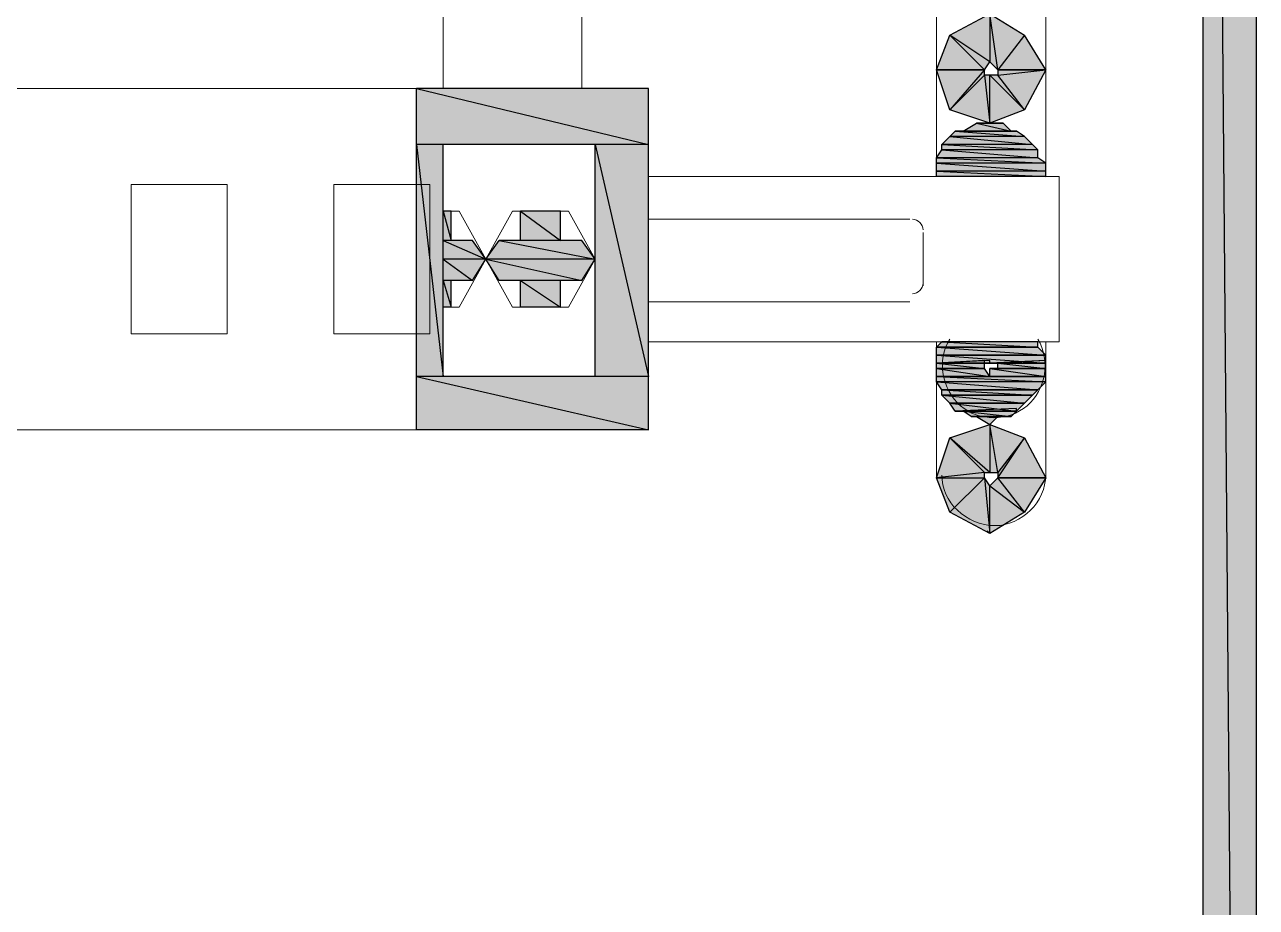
# Model space of a CAD drawing. Header units: millimetres. Extents: x 40 to 176, y -32 to 59.
# Drawn here: x 101.968 to 102.613, y -4.353 to -3.89 of the extents above; entities that cross this region are included whole.
import ezdxf

# ---------------------------------------------------------------- set-up
doc = ezdxf.new("R2010")
doc.units = ezdxf.units.MM
doc.layers.add('15 - Quadro de medição', color=6, linetype='Continuous')

msp = doc.modelspace()

# ---------------------------------------------------------------- hatches: boundary and pattern name
at = {"layer": '15 - Quadro de medição', "true_color": 0x000007}
h = msp.add_hatch(color=7, dxfattribs=at)
h.paths.add_polyline_path([(102.61282, -2.68359), (102.58489, -2.68359), (102.61282, -6.02603)])
h.paths.add_polyline_path([(102.58489, -2.68359), (102.61282, -6.02603), (102.58489, -6.02603)])
h = msp.add_hatch(color=7, dxfattribs=at)
h.paths.add_polyline_path([(102.50248, -3.91413), (102.49131, -3.89597), (102.47734, -3.91413)])
h.paths.add_polyline_path([(102.49131, -3.89597), (102.47734, -3.91413), (102.47315, -3.8848)])
h.paths.add_polyline_path([(102.47734, -3.91413), (102.47315, -3.8848), (102.47315, -3.90994)])
h.paths.add_polyline_path([(102.47315, -3.8848), (102.47315, -3.90994), (102.4522, -3.89597)])
h.paths.add_polyline_path([(102.47315, -3.90994), (102.4522, -3.89597), (102.47035, -3.91413)])
h.paths.add_polyline_path([(102.4522, -3.89597), (102.47035, -3.91413), (102.44521, -3.91413)])
h = msp.add_hatch(color=7, dxfattribs=at)
h.paths.add_polyline_path([(102.44521, -3.91413), (102.47035, -3.91413), (102.4522, -3.93508)])
h.paths.add_polyline_path([(102.47035, -3.91413), (102.4522, -3.93508), (102.47035, -3.91692)])
h.paths.add_polyline_path([(102.4522, -3.93508), (102.47035, -3.91692), (102.47315, -3.94206)])
h.paths.add_polyline_path([(102.47035, -3.91692), (102.47315, -3.94206), (102.47315, -3.91692)])
h.paths.add_polyline_path([(102.47315, -3.94206), (102.47315, -3.91692), (102.49131, -3.93508)])
h.paths.add_polyline_path([(102.47315, -3.91692), (102.49131, -3.93508), (102.47734, -3.91692)])
h.paths.add_polyline_path([(102.49131, -3.93508), (102.47734, -3.91692), (102.50248, -3.91413)])
h.paths.add_polyline_path([(102.47734, -3.91692), (102.50248, -3.91413), (102.47734, -3.91413)])
h = msp.add_hatch(color=7, dxfattribs=at)
h.paths.add_polyline_path([(102.29436, -3.92391), (102.17284, -3.92391), (102.29436, -3.95324)])
h.paths.add_polyline_path([(102.17284, -3.92391), (102.29436, -3.95324), (102.17284, -3.95324)])
h = msp.add_hatch(color=7, dxfattribs=at)
h.paths.add_polyline_path([(102.48013, -3.94206), (102.46616, -3.94206), (102.48432, -3.94626)])
h.paths.add_polyline_path([(102.46616, -3.94206), (102.48432, -3.94626), (102.45918, -3.94626)])
h = msp.add_hatch(color=7, dxfattribs=at)
h.paths.add_polyline_path([(102.49131, -3.94905), (102.4522, -3.94905), (102.4955, -3.95324)])
h.paths.add_polyline_path([(102.4522, -3.94905), (102.4955, -3.95324), (102.44801, -3.95324)])
h = msp.add_hatch(color=7, dxfattribs=at)
h.paths.add_polyline_path([(102.48712, -3.94626), (102.45499, -3.94626), (102.49131, -3.94905)])
h.paths.add_polyline_path([(102.45499, -3.94626), (102.49131, -3.94905), (102.4522, -3.94905)])
h = msp.add_hatch(color=7, dxfattribs=at)
h.paths.add_polyline_path([(102.18681, -3.95324), (102.17284, -3.95324), (102.18681, -4.07476)])
h.paths.add_polyline_path([(102.17284, -3.95324), (102.18681, -4.07476), (102.17284, -4.07476)])
h = msp.add_hatch(color=7, dxfattribs=at)
h.paths.add_polyline_path([(102.29436, -3.95324), (102.26643, -3.95324), (102.29436, -4.07476)])
h.paths.add_polyline_path([(102.26643, -3.95324), (102.29436, -4.07476), (102.26643, -4.07476)])
h = msp.add_hatch(color=7, dxfattribs=at)
h.paths.add_polyline_path([(102.4955, -3.95324), (102.44801, -3.95324), (102.49829, -3.95603)])
h.paths.add_polyline_path([(102.44801, -3.95324), (102.49829, -3.95603), (102.44801, -3.95603)])
h = msp.add_hatch(color=7, dxfattribs=at)
h.paths.add_polyline_path([(102.49829, -3.95603), (102.44801, -3.95603), (102.49829, -3.96022)])
h.paths.add_polyline_path([(102.44801, -3.95603), (102.49829, -3.96022), (102.44521, -3.96022)])
h = msp.add_hatch(color=7, dxfattribs=at)
h.paths.add_polyline_path([(102.49829, -3.96022), (102.44521, -3.96022), (102.50248, -3.96302)])
h.paths.add_polyline_path([(102.44521, -3.96022), (102.50248, -3.96302), (102.44521, -3.96302)])
h = msp.add_hatch(color=7, dxfattribs=at)
h.paths.add_polyline_path([(102.50248, -3.96302), (102.44521, -3.96302), (102.50248, -3.96721)])
h.paths.add_polyline_path([(102.44521, -3.96302), (102.50248, -3.96721), (102.44521, -3.96721)])
h = msp.add_hatch(color=7, dxfattribs=at)
h.paths.add_polyline_path([(102.50248, -3.96721), (102.44521, -3.96721), (102.50248, -3.97)])
h.paths.add_polyline_path([(102.44521, -3.96721), (102.50248, -3.97), (102.44521, -3.97)])
h = msp.add_hatch(color=7, dxfattribs=at)
h.paths.add_polyline_path([(102.191, -3.98816), (102.18681, -3.98816), (102.191, -4.00352)])
h.paths.add_polyline_path([(102.18681, -3.98816), (102.191, -4.00352), (102.18681, -4.00352)])
h = msp.add_hatch(color=7, dxfattribs=at)
h.paths.add_polyline_path([(102.24827, -3.98816), (102.22732, -3.98816), (102.24827, -4.00352)])
h.paths.add_polyline_path([(102.22732, -3.98816), (102.24827, -4.00352), (102.22732, -4.00352)])
h = msp.add_hatch(color=7, dxfattribs=at)
h.paths.add_polyline_path([(102.20218, -4.00352), (102.18681, -4.00352), (102.20916, -4.0133)])
h.paths.add_polyline_path([(102.18681, -4.00352), (102.20916, -4.0133), (102.18681, -4.0133)])
h = msp.add_hatch(color=7, dxfattribs=at)
h.paths.add_polyline_path([(102.25944, -4.00352), (102.21614, -4.00352), (102.26643, -4.0133)])
h.paths.add_polyline_path([(102.21614, -4.00352), (102.26643, -4.0133), (102.20916, -4.0133)])
h = msp.add_hatch(color=7, dxfattribs=at)
h.paths.add_polyline_path([(102.20916, -4.0133), (102.18681, -4.0133), (102.20218, -4.02447)])
h.paths.add_polyline_path([(102.18681, -4.0133), (102.20218, -4.02447), (102.18681, -4.02447)])
h = msp.add_hatch(color=7, dxfattribs=at)
h.paths.add_polyline_path([(102.26643, -4.0133), (102.20916, -4.0133), (102.25944, -4.02447)])
h.paths.add_polyline_path([(102.20916, -4.0133), (102.25944, -4.02447), (102.21614, -4.02447)])
h = msp.add_hatch(color=7, dxfattribs=at)
h.paths.add_polyline_path([(102.191, -4.02447), (102.18681, -4.02447), (102.191, -4.03844)])
h.paths.add_polyline_path([(102.18681, -4.02447), (102.191, -4.03844), (102.18681, -4.03844)])
h = msp.add_hatch(color=7, dxfattribs=at)
h.paths.add_polyline_path([(102.24827, -4.02447), (102.22732, -4.02447), (102.24827, -4.03844)])
h.paths.add_polyline_path([(102.22732, -4.02447), (102.24827, -4.03844), (102.22732, -4.03844)])
h = msp.add_hatch(color=7, dxfattribs=at)
h.paths.add_polyline_path([(102.49829, -4.0566), (102.44801, -4.0566), (102.49829, -4.05939)])
h.paths.add_polyline_path([(102.44801, -4.0566), (102.49829, -4.05939), (102.44521, -4.05939)])
h.paths.add_polyline_path([(102.49829, -4.05939), (102.44521, -4.05939)])
h.paths.add_polyline_path([(102.44521, -4.05939), (102.49829, -4.05939)])
h = msp.add_hatch(color=7, dxfattribs=at)
h.paths.add_polyline_path([(102.49829, -4.05939), (102.44521, -4.05939), (102.50248, -4.06358)])
h.paths.add_polyline_path([(102.44521, -4.05939), (102.50248, -4.06358), (102.44521, -4.06358)])
h.paths.add_polyline_path([(102.50248, -4.06358), (102.44521, -4.06358)])
h.paths.add_polyline_path([(102.44521, -4.06358), (102.50248, -4.06358)])
h = msp.add_hatch(color=7, dxfattribs=at)
h.paths.add_polyline_path([(102.50248, -4.06358), (102.44521, -4.06358), (102.50248, -4.06777)])
h.paths.add_polyline_path([(102.44521, -4.06358), (102.50248, -4.06777), (102.44521, -4.06777)])
h = msp.add_hatch(color=7, dxfattribs=at)
h.paths.add_polyline_path([(102.44521, -4.06777), (102.47315, -4.06777), (102.47315, -4.06638)])
h.paths.add_polyline_path([(102.47315, -4.06777), (102.47315, -4.06638), (102.44521, -4.06777)])
h = msp.add_hatch(color=7, dxfattribs=at)
h.paths.add_polyline_path([(102.47035, -4.06777), (102.47035, -4.06638), (102.44521, -4.06777)])
h.paths.add_polyline_path([(102.47035, -4.06777), (102.44521, -4.06777), (102.47315, -4.06777)])
h = msp.add_hatch(color=7, dxfattribs=at)
h.paths.add_polyline_path([(102.44521, -4.06777), (102.47035, -4.06777), (102.47035, -4.06638)])
h.paths.add_polyline_path([(102.47035, -4.06777), (102.47035, -4.06638), (102.44521, -4.06777)])
h = msp.add_hatch(color=7, dxfattribs=at)
h.paths.add_polyline_path([(102.44521, -4.06777), (102.47035, -4.06777), (102.47035, -4.06638)])
h.paths.add_polyline_path([(102.47035, -4.06777), (102.47035, -4.06638), (102.44521, -4.06777)])
h = msp.add_hatch(color=7, dxfattribs=at)
h.paths.add_polyline_path([(102.44521, -4.06777), (102.47035, -4.06777), (102.47035, -4.06638)])
h.paths.add_polyline_path([(102.47035, -4.06777), (102.47035, -4.06638), (102.44521, -4.06777)])
h = msp.add_hatch(color=7, dxfattribs=at)
h.paths.add_polyline_path([(102.44521, -4.06777), (102.47035, -4.06777), (102.47035, -4.06638)])
h.paths.add_polyline_path([(102.47035, -4.06777), (102.47035, -4.06638), (102.44521, -4.06777)])
h = msp.add_hatch(color=7, dxfattribs=at)
h.paths.add_polyline_path([(102.44521, -4.06777), (102.47035, -4.06777), (102.47035, -4.06638)])
h.paths.add_polyline_path([(102.47035, -4.06777), (102.47035, -4.06638), (102.44521, -4.06777)])
h = msp.add_hatch(color=7, dxfattribs=at)
h.paths.add_polyline_path([(102.47035, -4.06777), (102.44521, -4.06777), (102.47035, -4.07057)])
h.paths.add_polyline_path([(102.44521, -4.06777), (102.47035, -4.07057), (102.44521, -4.07057)])
h = msp.add_hatch(color=7, dxfattribs=at)
h.paths.add_polyline_path([(102.47035, -4.07057), (102.44521, -4.07057), (102.47315, -4.07476)])
h.paths.add_polyline_path([(102.44521, -4.07057), (102.47315, -4.07476), (102.44521, -4.07476)])
h = msp.add_hatch(color=7, dxfattribs=at)
h.paths.add_polyline_path([(102.47315, -4.06777), (102.50248, -4.06777), (102.50248, -4.06638)])
h.paths.add_polyline_path([(102.50248, -4.06777), (102.50248, -4.06638), (102.47315, -4.06777)])
h = msp.add_hatch(color=7, dxfattribs=at)
h.paths.add_polyline_path([(102.47315, -4.06777), (102.50248, -4.06777), (102.50248, -4.06638)])
h.paths.add_polyline_path([(102.50248, -4.06777), (102.50248, -4.06638), (102.47315, -4.06777)])
h = msp.add_hatch(color=7, dxfattribs=at)
h.paths.add_polyline_path([(102.47315, -4.06777), (102.50248, -4.06777), (102.50248, -4.06638)])
h.paths.add_polyline_path([(102.50248, -4.06777), (102.50248, -4.06638), (102.47315, -4.06777)])
h = msp.add_hatch(color=7, dxfattribs=at)
h.paths.add_polyline_path([(102.50248, -4.07057), (102.47315, -4.07057), (102.50248, -4.07476)])
h.paths.add_polyline_path([(102.47315, -4.07057), (102.50248, -4.07476), (102.47315, -4.07476)])
h = msp.add_hatch(color=7, dxfattribs=at)
h.paths.add_polyline_path([(102.47734, -4.06777), (102.50248, -4.06777), (102.50248, -4.06638)])
h.paths.add_polyline_path([(102.50248, -4.06777), (102.50248, -4.06638), (102.47734, -4.06777)])
h = msp.add_hatch(color=7, dxfattribs=at)
h.paths.add_polyline_path([(102.47734, -4.06777), (102.50248, -4.06777), (102.50248, -4.06638)])
h.paths.add_polyline_path([(102.50248, -4.06777), (102.50248, -4.06638), (102.47734, -4.06777)])
h = msp.add_hatch(color=7, dxfattribs=at)
h.paths.add_polyline_path([(102.47734, -4.06777), (102.50248, -4.06777), (102.50248, -4.06638)])
h.paths.add_polyline_path([(102.50248, -4.06777), (102.50248, -4.06638), (102.47734, -4.06777)])
h.paths.add_polyline_path([(102.50248, -4.06777), (102.47734, -4.06777)])
h.paths.add_polyline_path([(102.47734, -4.06777), (102.50248, -4.06777), (102.50248, -4.06638)])
h = msp.add_hatch(color=7, dxfattribs=at)
h.paths.add_polyline_path([(102.50248, -4.06777), (102.47734, -4.06777), (102.50248, -4.07057)])
h.paths.add_polyline_path([(102.47734, -4.06777), (102.50248, -4.07057), (102.47734, -4.07057)])
h = msp.add_hatch(color=7, dxfattribs=at)
h.paths.add_polyline_path([(102.29436, -4.07476), (102.17284, -4.07476), (102.29436, -4.10269)])
h.paths.add_polyline_path([(102.17284, -4.07476), (102.29436, -4.10269), (102.17284, -4.10269)])
h = msp.add_hatch(color=7, dxfattribs=at)
h.paths.add_polyline_path([(102.50248, -4.07476), (102.44521, -4.07476), (102.50248, -4.07755)])
h.paths.add_polyline_path([(102.44521, -4.07476), (102.50248, -4.07755), (102.44521, -4.07755)])
h = msp.add_hatch(color=7, dxfattribs=at)
h.paths.add_polyline_path([(102.50248, -4.07755), (102.44521, -4.07755), (102.49829, -4.08174)])
h.paths.add_polyline_path([(102.44521, -4.07755), (102.49829, -4.08174), (102.44801, -4.08174)])
h.paths.add_polyline_path([(102.49829, -4.08174), (102.44801, -4.08174)])
h.paths.add_polyline_path([(102.44801, -4.08174), (102.49829, -4.08174)])
h = msp.add_hatch(color=7, dxfattribs=at)
h.paths.add_polyline_path([(102.49829, -4.08174), (102.44801, -4.08174), (102.4955, -4.08453)])
h.paths.add_polyline_path([(102.44801, -4.08174), (102.4955, -4.08453), (102.44801, -4.08453)])
h.paths.add_polyline_path([(102.4955, -4.08453), (102.44801, -4.08453)])
h.paths.add_polyline_path([(102.44801, -4.08453), (102.4955, -4.08453), (102.4941, -4.08453)])
h = msp.add_hatch(color=7, dxfattribs=at)
h.paths.add_polyline_path([(102.4955, -4.08453), (102.44801, -4.08453), (102.49131, -4.08872)])
h.paths.add_polyline_path([(102.44801, -4.08453), (102.49131, -4.08872), (102.4522, -4.08872)])
h.paths.add_polyline_path([(102.49131, -4.08872), (102.4522, -4.08872)])
h.paths.add_polyline_path([(102.4522, -4.08872), (102.49131, -4.08872)])
h = msp.add_hatch(color=7, dxfattribs=at)
h.paths.add_polyline_path([(102.49131, -4.08872), (102.4522, -4.08872), (102.48712, -4.09291)])
h.paths.add_polyline_path([(102.4522, -4.08872), (102.48712, -4.09291), (102.45499, -4.09291)])
h.paths.add_polyline_path([(102.48712, -4.09291), (102.45499, -4.09291), (102.45918, -4.09291)])
msp.add_hatch(color=7, dxfattribs=at).paths.add_polyline_path([(102.45499, -4.09291), (102.48712, -4.09291), (102.48712, -4.09152)])
h = msp.add_hatch(color=7, dxfattribs=at)
h.paths.add_polyline_path([(102.48712, -4.09291), (102.45918, -4.09291), (102.48432, -4.09571)])
h.paths.add_polyline_path([(102.45918, -4.09291), (102.48432, -4.09571), (102.46337, -4.09571)])
h.paths.add_polyline_path([(102.48432, -4.09571), (102.46337, -4.09571)])
h.paths.add_polyline_path([(102.46337, -4.09571), (102.48432, -4.09571)])
h = msp.add_hatch(color=7, dxfattribs=at)
h.paths.add_polyline_path([(102.48432, -4.09571), (102.46337, -4.09571), (102.47734, -4.09571)])
h.paths.add_polyline_path([(102.46337, -4.09571), (102.47734, -4.09571), (102.46616, -4.09571)])
h.paths.add_polyline_path([(102.47734, -4.09571), (102.46616, -4.09571), (102.47315, -4.0999)])
h = msp.add_hatch(color=7, dxfattribs=at)
h.paths.add_polyline_path([(102.50248, -4.12783), (102.47734, -4.12783), (102.49131, -4.10688)])
h.paths.add_polyline_path([(102.47734, -4.12783), (102.49131, -4.10688), (102.47734, -4.12504)])
h.paths.add_polyline_path([(102.49131, -4.10688), (102.47734, -4.12504), (102.47315, -4.0999)])
h.paths.add_polyline_path([(102.47734, -4.12504), (102.47315, -4.0999), (102.47315, -4.12504)])
h.paths.add_polyline_path([(102.47315, -4.0999), (102.47315, -4.12504), (102.4522, -4.10688)])
h.paths.add_polyline_path([(102.47315, -4.12504), (102.4522, -4.10688), (102.47035, -4.12504)])
h.paths.add_polyline_path([(102.4522, -4.10688), (102.47035, -4.12504), (102.44521, -4.12783)])
h.paths.add_polyline_path([(102.47035, -4.12504), (102.44521, -4.12783), (102.47035, -4.12783)])
h.paths.add_polyline_path([(102.44521, -4.12783), (102.47035, -4.12783), (102.4522, -4.14599)])
h = msp.add_hatch(color=7, dxfattribs=at)
h.paths.add_polyline_path([(102.4522, -4.14599), (102.47035, -4.12783), (102.47315, -4.15717)])
h.paths.add_polyline_path([(102.47035, -4.12783), (102.47315, -4.15717), (102.47315, -4.13202)])
h.paths.add_polyline_path([(102.47315, -4.15717), (102.47315, -4.13202), (102.49131, -4.14599)])
h.paths.add_polyline_path([(102.47315, -4.13202), (102.49131, -4.14599), (102.47734, -4.12783)])
h.paths.add_polyline_path([(102.49131, -4.14599), (102.47734, -4.12783), (102.50248, -4.12783)])

# ---------------------------------------------------------------- linework, layer by layer
at = {"layer": '15 - Quadro de medição', "color": 7, "linetype": 'Continuous', "lineweight": 20, "true_color": 0x000007}
for points in [[(100.86408, -2.4615), (102.58489, -2.4615), (102.58489, -6.02603), (100.8571, -6.02603), (100.8557, -6.02603), (100.79285, -6.02603)], [(102.58489, -6.02603), (102.61282, -6.02603), (102.61282, -2.68359)], [(102.44521, -3.06211), (102.44521, -3.97), (102.44521, -3.97)], [(102.50248, -3.97), (102.50248, -3.06211), (102.50248, -3.06211)], [(102.18681, -3.92391), (102.18681, -3.57751), (102.18681, -3.57751)], [(102.25944, -3.92391), (102.25944, -3.80937), (102.18681, -3.80937)], [(102.17284, -3.92391), (102.17284, -4.10269), (102.17284, -4.10269)], [(102.18681, -3.95324), (102.26643, -3.95324), (102.26643, -4.07476), (102.18681, -4.07476)], [(102.18681, -3.95324), (102.18681, -4.07476), (102.18681, -4.07476)], [(102.29436, -3.97), (102.50946, -3.97), (102.50946, -4.0566), (102.29436, -4.0566)], [(102.18681, -3.98816), (102.19519, -3.98816), (102.20916, -4.0133), (102.19519, -4.03844), (102.18681, -4.03844)], [(102.19519, -3.98816), (102.191, -3.98816), (102.191, -4.00352)], [(102.22732, -3.98816), (102.22732, -4.00352), (102.22732, -4.00352)], [(102.24827, -3.98816), (102.24827, -4.00352), (102.24827, -4.00352)], [(102.43125, -3.99235), (102.29436, -3.99235), (102.29436, -3.99235)], [(102.43823, -4.02727), (102.43823, -3.99933), (102.43823, -3.99933)], [(102.20218, -4.00352), (102.191, -4.00352), (102.191, -4.00352)], [(102.22732, -4.00352), (102.21614, -4.00352), (102.21614, -4.00352)], [(102.25944, -4.00352), (102.24827, -4.00352), (102.24827, -4.00352)], [(102.20218, -4.02447), (102.191, -4.02447), (102.191, -4.02447)], [(102.191, -4.02447), (102.191, -4.03844), (102.191, -4.03844)], [(102.22732, -4.02447), (102.21614, -4.02447), (102.21614, -4.02447)], [(102.22732, -4.02447), (102.22732, -4.03844), (102.22732, -4.03844)], [(102.24827, -4.02447), (102.24827, -4.03844), (102.24827, -4.03844)], [(102.25944, -4.02447), (102.24827, -4.02447), (102.24827, -4.02447)], [(102.29436, -4.03565), (102.43125, -4.03565), (102.43125, -4.03565)], [(102.44521, -4.0566), (102.44521, -4.12783), (102.44521, -4.12783)], [(102.50248, -4.12783), (102.50248, -4.0566), (102.50248, -4.0566)], [(102.47315, -4.15717), (102.47175, -4.15577), (102.47175, -4.15577)]]:
    msp.add_lwpolyline(points, dxfattribs=at)
at = {"layer": '15 - Quadro de medição', "color": 7, "linetype": 'Continuous', "lineweight": -2, "true_color": 0x000007}
for points in [[(102.61282, -2.68359), (102.58489, -2.68359), (102.61282, -6.02603)], [(102.58489, -2.68359), (102.61282, -6.02603), (102.58489, -6.02603)], [(102.47315, -3.8848), (102.47315, -3.90994), (102.4522, -3.89597)], [(102.49131, -3.89597), (102.47734, -3.91413), (102.47315, -3.8848)], [(102.47734, -3.91413), (102.47315, -3.8848), (102.47315, -3.90994)], [(102.4522, -3.89597), (102.47035, -3.91413), (102.44521, -3.91413)], [(102.47315, -3.90994), (102.4522, -3.89597), (102.47035, -3.91413)], [(102.50248, -3.91413), (102.49131, -3.89597), (102.47734, -3.91413)], [(102.44521, -3.91413), (102.47035, -3.91413), (102.4522, -3.93508)], [(102.47035, -3.91413), (102.4522, -3.93508), (102.47035, -3.91692)], [(102.4522, -3.93508), (102.47035, -3.91692), (102.47315, -3.94206)], [(102.47035, -3.91692), (102.47315, -3.94206), (102.47315, -3.91692)], [(102.47315, -3.94206), (102.47315, -3.91692), (102.49131, -3.93508)], [(102.47315, -3.91692), (102.49131, -3.93508), (102.47734, -3.91692)], [(102.49131, -3.93508), (102.47734, -3.91692), (102.50248, -3.91413)], [(102.47734, -3.91692), (102.50248, -3.91413), (102.47734, -3.91413)], [(102.29436, -3.92391), (102.17284, -3.92391), (102.29436, -3.95324)], [(102.17284, -3.92391), (102.29436, -3.95324), (102.17284, -3.95324)], [(102.46616, -3.94206), (102.48432, -3.94626), (102.45918, -3.94626)], [(102.47035, -3.94206), (102.48013, -3.94206), (102.46616, -3.94206)], [(102.48013, -3.94206), (102.46616, -3.94206), (102.48432, -3.94626)], [(102.47734, -3.94206), (102.47035, -3.94206), (102.48013, -3.94206)], [(102.4522, -3.94905), (102.4955, -3.95324), (102.44801, -3.95324)], [(102.45499, -3.94626), (102.49131, -3.94905), (102.4522, -3.94905)], [(102.49131, -3.94905), (102.4522, -3.94905), (102.4955, -3.95324)], [(102.45918, -3.94626), (102.48712, -3.94626), (102.45499, -3.94626)], [(102.48712, -3.94626), (102.45499, -3.94626), (102.49131, -3.94905)], [(102.48432, -3.94626), (102.45918, -3.94626), (102.48712, -3.94626)], [(102.18681, -3.95324), (102.17284, -3.95324), (102.18681, -4.07476)], [(102.17284, -3.95324), (102.18681, -4.07476), (102.17284, -4.07476)], [(102.29436, -3.95324), (102.26643, -3.95324), (102.29436, -4.07476)], [(102.26643, -3.95324), (102.29436, -4.07476), (102.26643, -4.07476)], [(102.4955, -3.95324), (102.44801, -3.95324), (102.49829, -3.95603)], [(102.44801, -3.95324), (102.49829, -3.95603), (102.44801, -3.95603)], [(102.44801, -3.95603), (102.49829, -3.96022), (102.44521, -3.96022)], [(102.49829, -3.96022), (102.44521, -3.96022), (102.50248, -3.96302)], [(102.44521, -3.96022), (102.50248, -3.96302), (102.44521, -3.96302)], [(102.49829, -3.95603), (102.44801, -3.95603), (102.49829, -3.96022)], [(102.50248, -3.96302), (102.44521, -3.96302), (102.50248, -3.96721)], [(102.44521, -3.96302), (102.50248, -3.96721), (102.44521, -3.96721)], [(102.50248, -3.96721), (102.44521, -3.96721), (102.50248, -3.97)], [(102.44521, -3.96721), (102.50248, -3.97), (102.44521, -3.97)], [(102.191, -3.98816), (102.18681, -3.98816), (102.191, -4.00352)], [(102.18681, -3.98816), (102.191, -4.00352), (102.18681, -4.00352)], [(102.24827, -3.98816), (102.22732, -3.98816), (102.24827, -4.00352)], [(102.22732, -3.98816), (102.24827, -4.00352), (102.22732, -4.00352)], [(102.20218, -4.00352), (102.18681, -4.00352), (102.20916, -4.0133)], [(102.18681, -4.00352), (102.20916, -4.0133), (102.18681, -4.0133)], [(102.21614, -4.00352), (102.26643, -4.0133), (102.20916, -4.0133)], [(102.25944, -4.00352), (102.21614, -4.00352), (102.26643, -4.0133)], [(102.20916, -4.0133), (102.18681, -4.0133), (102.20218, -4.02447)], [(102.18681, -4.0133), (102.20218, -4.02447), (102.18681, -4.02447)], [(102.26643, -4.0133), (102.20916, -4.0133), (102.25944, -4.02447)], [(102.20916, -4.0133), (102.25944, -4.02447), (102.21614, -4.02447)], [(102.191, -4.02447), (102.18681, -4.02447), (102.191, -4.03844)], [(102.18681, -4.02447), (102.191, -4.03844), (102.18681, -4.03844)], [(102.24827, -4.02447), (102.22732, -4.02447), (102.24827, -4.03844)], [(102.22732, -4.02447), (102.24827, -4.03844), (102.22732, -4.03844)], [(102.44801, -4.0566), (102.49829, -4.05939), (102.44521, -4.05939)], [(102.49829, -4.0566), (102.44801, -4.0566), (102.49829, -4.05939)], [(102.49829, -4.05939), (102.44521, -4.05939)], [(102.44521, -4.05939), (102.49829, -4.05939), (102.49829, -4.05939)], [(102.49829, -4.05939), (102.44521, -4.05939), (102.50248, -4.06358)], [(102.44521, -4.05939), (102.50248, -4.06358), (102.44521, -4.06358)], [(102.50248, -4.06358), (102.44521, -4.06358)], [(102.44521, -4.06358), (102.50248, -4.06358), (102.50248, -4.06358)], [(102.50248, -4.06358), (102.44521, -4.06358), (102.50248, -4.06777)], [(102.44521, -4.06358), (102.50248, -4.06777), (102.44521, -4.06777)], [(102.44521, -4.06777), (102.47315, -4.06777), (102.47315, -4.06638)], [(102.47315, -4.06777), (102.47315, -4.06638), (102.44521, -4.06777)], [(102.47035, -4.06777), (102.47035, -4.06638), (102.44521, -4.06777)], [(102.44521, -4.06777), (102.47035, -4.06777), (102.47035, -4.06638)], [(102.47035, -4.06777), (102.47035, -4.06638), (102.44521, -4.06777)], [(102.44521, -4.06777), (102.47035, -4.06777), (102.47035, -4.06638)], [(102.47035, -4.06777), (102.47035, -4.06638), (102.44521, -4.06777)], [(102.44521, -4.06777), (102.47035, -4.06777), (102.47035, -4.06638)], [(102.47035, -4.06777), (102.47035, -4.06638), (102.44521, -4.06777)], [(102.44521, -4.06777), (102.47035, -4.06777), (102.47035, -4.06638)], [(102.47035, -4.06777), (102.47035, -4.06638), (102.44521, -4.06777)], [(102.44521, -4.06777), (102.47035, -4.06777), (102.47035, -4.06638)], [(102.47035, -4.06777), (102.47035, -4.06638), (102.44521, -4.06777)], [(102.47035, -4.06777), (102.44521, -4.06777), (102.47315, -4.06777)], [(102.47035, -4.06777), (102.44521, -4.06777), (102.47035, -4.07057)], [(102.44521, -4.06777), (102.47035, -4.07057), (102.44521, -4.07057)], [(102.44521, -4.07057), (102.47035, -4.07057), (102.47035, -4.07057)], [(102.47035, -4.07057), (102.47035, -4.07057), (102.44521, -4.07057)], [(102.44521, -4.07057), (102.47035, -4.07057), (102.47035, -4.07057)], [(102.47035, -4.07057), (102.47035, -4.07057), (102.44521, -4.07057)], [(102.47035, -4.07057), (102.44521, -4.07057)], [(102.44521, -4.07057), (102.47035, -4.07057), (102.47035, -4.07057)], [(102.44521, -4.07057), (102.47035, -4.07057), (102.47035, -4.07057)], [(102.47035, -4.07057), (102.47035, -4.07057), (102.44521, -4.07057)], [(102.44521, -4.07057), (102.47035, -4.07057), (102.47035, -4.07057)], [(102.47035, -4.07057), (102.47035, -4.07057), (102.44521, -4.07057)], [(102.44521, -4.07057), (102.47035, -4.07057), (102.47035, -4.07057)], [(102.47035, -4.07057), (102.47035, -4.07057), (102.44521, -4.07057)], [(102.44521, -4.07057), (102.47035, -4.07057), (102.47035, -4.07057)], [(102.47035, -4.07057), (102.47035, -4.07057), (102.44521, -4.07057)], [(102.47035, -4.07057), (102.44521, -4.07057), (102.47315, -4.07476)], [(102.44521, -4.07057), (102.47315, -4.07476), (102.44521, -4.07476)], [(102.47315, -4.06777), (102.50248, -4.06777), (102.50248, -4.06638)], [(102.50248, -4.06777), (102.50248, -4.06638), (102.47315, -4.06777)], [(102.47315, -4.06777), (102.50248, -4.06777), (102.50248, -4.06638)], [(102.50248, -4.06777), (102.50248, -4.06638), (102.47315, -4.06777)], [(102.47315, -4.06777), (102.50248, -4.06777), (102.50248, -4.06638)], [(102.50248, -4.06777), (102.50248, -4.06638), (102.47315, -4.06777)], [(102.50248, -4.06777), (102.47315, -4.06777)], [(102.47315, -4.06777), (102.50248, -4.06777), (102.47734, -4.06777)], [(102.47734, -4.07057), (102.50248, -4.07057), (102.47315, -4.07057)], [(102.47315, -4.07057), (102.50248, -4.07057), (102.50248, -4.07057)], [(102.50248, -4.07057), (102.50248, -4.07057), (102.47315, -4.07057)], [(102.50248, -4.07057), (102.47315, -4.07057), (102.50248, -4.07476)], [(102.47315, -4.07057), (102.50248, -4.07476), (102.47315, -4.07476)], [(102.47734, -4.06777), (102.50248, -4.06777), (102.50248, -4.06638)], [(102.50248, -4.06777), (102.50248, -4.06638), (102.47734, -4.06777)], [(102.47734, -4.06777), (102.50248, -4.06777), (102.50248, -4.06638)], [(102.50248, -4.06777), (102.50248, -4.06638), (102.47734, -4.06777)], [(102.47734, -4.06777), (102.50248, -4.06777), (102.50248, -4.06638)], [(102.50248, -4.06777), (102.50248, -4.06638), (102.47734, -4.06777)], [(102.47734, -4.06777), (102.50248, -4.06777), (102.50248, -4.06638)], [(102.50248, -4.06777), (102.47734, -4.06777)], [(102.50248, -4.06777), (102.47734, -4.06777), (102.50248, -4.07057)], [(102.47734, -4.06777), (102.50248, -4.07057), (102.47734, -4.07057)], [(102.47734, -4.07057), (102.50248, -4.07057), (102.50248, -4.07057)], [(102.50248, -4.07057), (102.50248, -4.07057), (102.47734, -4.07057)], [(102.47734, -4.07057), (102.50248, -4.07057), (102.50248, -4.07057)], [(102.50248, -4.07057), (102.50248, -4.07057), (102.47734, -4.07057)], [(102.50248, -4.07057), (102.47734, -4.07057)], [(102.47734, -4.07057), (102.50248, -4.07057), (102.50248, -4.07057)], [(102.47734, -4.07057), (102.50248, -4.07057), (102.50248, -4.07057)], [(102.50248, -4.07057), (102.50248, -4.07057), (102.47734, -4.07057)], [(102.47734, -4.07057), (102.50248, -4.07057), (102.50248, -4.07057)], [(102.50248, -4.07057), (102.50248, -4.07057), (102.47734, -4.07057)], [(102.50248, -4.07057), (102.47734, -4.07057)], [(102.29436, -4.07476), (102.17284, -4.07476), (102.29436, -4.10269)], [(102.17284, -4.07476), (102.29436, -4.10269), (102.17284, -4.10269)], [(102.44521, -4.07476), (102.47315, -4.07476), (102.47315, -4.07476)], [(102.47315, -4.07476), (102.47315, -4.07476), (102.44521, -4.07476)], [(102.44521, -4.07476), (102.50248, -4.07476), (102.50248, -4.07476)], [(102.50248, -4.07476), (102.50248, -4.07476), (102.44521, -4.07476)], [(102.50248, -4.07476), (102.44521, -4.07476), (102.50248, -4.07755)], [(102.44521, -4.07476), (102.50248, -4.07755), (102.44521, -4.07755)], [(102.50248, -4.07755), (102.44521, -4.07755), (102.49829, -4.08174)], [(102.44521, -4.07755), (102.49829, -4.08174), (102.44801, -4.08174)], [(102.47315, -4.07476), (102.50248, -4.07476), (102.50248, -4.07476)], [(102.50248, -4.07476), (102.50248, -4.07476), (102.47315, -4.07476)], [(102.49829, -4.08174), (102.44801, -4.08174)], [(102.44801, -4.08174), (102.49829, -4.08174), (102.49829, -4.08174)], [(102.49829, -4.08174), (102.44801, -4.08174), (102.4955, -4.08453)], [(102.44801, -4.08174), (102.4955, -4.08453), (102.44801, -4.08453)], [(102.4955, -4.08453), (102.44801, -4.08453)], [(102.44801, -4.08453), (102.4955, -4.08453), (102.4941, -4.08453)], [(102.4955, -4.08453), (102.44801, -4.08453), (102.49131, -4.08872)], [(102.44801, -4.08453), (102.49131, -4.08872), (102.4522, -4.08872)], [(102.49131, -4.08872), (102.4522, -4.08872)], [(102.4522, -4.08872), (102.49131, -4.08872), (102.49131, -4.08872)], [(102.49131, -4.08872), (102.4522, -4.08872), (102.48712, -4.09291)], [(102.4522, -4.08872), (102.48712, -4.09291), (102.45499, -4.09291)], [(102.45499, -4.09291), (102.48712, -4.09291), (102.48712, -4.09152)], [(102.48712, -4.09291), (102.45499, -4.09291), (102.45918, -4.09291)], [(102.48712, -4.09291), (102.45918, -4.09291), (102.48432, -4.09571)], [(102.45918, -4.09291), (102.48432, -4.09571), (102.46337, -4.09571)], [(102.48432, -4.09571), (102.46337, -4.09571)], [(102.46337, -4.09571), (102.48432, -4.09571), (102.48432, -4.09571)], [(102.48432, -4.09571), (102.46337, -4.09571), (102.47734, -4.09571)], [(102.46337, -4.09571), (102.47734, -4.09571), (102.46616, -4.09571)], [(102.47734, -4.09571), (102.46616, -4.09571), (102.47315, -4.0999)], [(102.46616, -4.09571), (102.47734, -4.09571), (102.47734, -4.09571)], [(102.47734, -4.09571), (102.47734, -4.09571), (102.46616, -4.09571)], [(102.47315, -4.0999), (102.47315, -4.12504), (102.4522, -4.10688)], [(102.49131, -4.10688), (102.47734, -4.12504), (102.47315, -4.0999)], [(102.47734, -4.12504), (102.47315, -4.0999), (102.47315, -4.12504)], [(102.4522, -4.10688), (102.47035, -4.12504), (102.44521, -4.12783)], [(102.47315, -4.12504), (102.4522, -4.10688), (102.47035, -4.12504)], [(102.50248, -4.12783), (102.47734, -4.12783), (102.49131, -4.10688)], [(102.47734, -4.12783), (102.49131, -4.10688), (102.47734, -4.12504)], [(102.47035, -4.12504), (102.44521, -4.12783), (102.47035, -4.12783)], [(102.44521, -4.12783), (102.47035, -4.12783), (102.4522, -4.14599)], [(102.4522, -4.14599), (102.47035, -4.12783), (102.47315, -4.15717)], [(102.47035, -4.12783), (102.47315, -4.15717), (102.47315, -4.13202)], [(102.47315, -4.13202), (102.49131, -4.14599), (102.47734, -4.12783)], [(102.49131, -4.14599), (102.47734, -4.12783), (102.50248, -4.12783)], [(102.47315, -4.15717), (102.47315, -4.13202), (102.49131, -4.14599)]]:
    msp.add_lwpolyline(points, close=True, dxfattribs=at)
at = {"layer": '15 - Quadro de medição', "color": 7, "linetype": 'Continuous', "lineweight": 20, "true_color": 0x000007}
for points in [[(101.72309, -3.92391), (102.29436, -3.92391), (102.29436, -4.10269), (101.15461, -4.10269), (101.15461, -3.92391)], [(102.02339, -4.05241), (102.07367, -4.05241), (102.07367, -3.97419), (102.02339, -3.97419)], [(102.12955, -4.05241), (102.17983, -4.05241), (102.17983, -3.97419), (102.12955, -3.97419)], [(102.25246, -3.98816), (102.26643, -4.0133), (102.25246, -4.03844), (102.22313, -4.03844), (102.20916, -4.0133), (102.22313, -3.98816)]]:
    msp.add_lwpolyline(points, close=True, dxfattribs=at)
for points in [[(102.43823, -3.99794), (102.43823, -3.99514), (102.43544, -3.99235), (102.43264, -3.99235)], [(102.43264, -4.03146), (102.43544, -4.03146), (102.43823, -4.02866), (102.43823, -4.02587)], [(102.44801, -4.12644), (102.44801, -4.1404), (102.46058, -4.15298), (102.47594, -4.15298)], [(102.47594, -4.15298), (102.48991, -4.15298), (102.50248, -4.1404), (102.50248, -4.12644)]]:
    msp.add_open_spline(points, degree=3, dxfattribs=at)
msp.add_open_spline([(102.4522, -4.0552), (102.44521, -4.06638), (102.44801, -4.08174), (102.45778, -4.09012), (102.45778, -4.09012), (102.46756, -4.0985), (102.48293, -4.0985), (102.4927, -4.09012), (102.4927, -4.09012), (102.50248, -4.08174), (102.50527, -4.06638), (102.49829, -4.0552)], degree=3, knots=[0, 0, 0, 0, 0.083333, 0.083333, 0.083333, 0.083334, 0.166667, 0.166667, 0.166667, 0.166668, 1, 1, 1, 1], dxfattribs=at)

doc.saveas('drawing.dxf')
